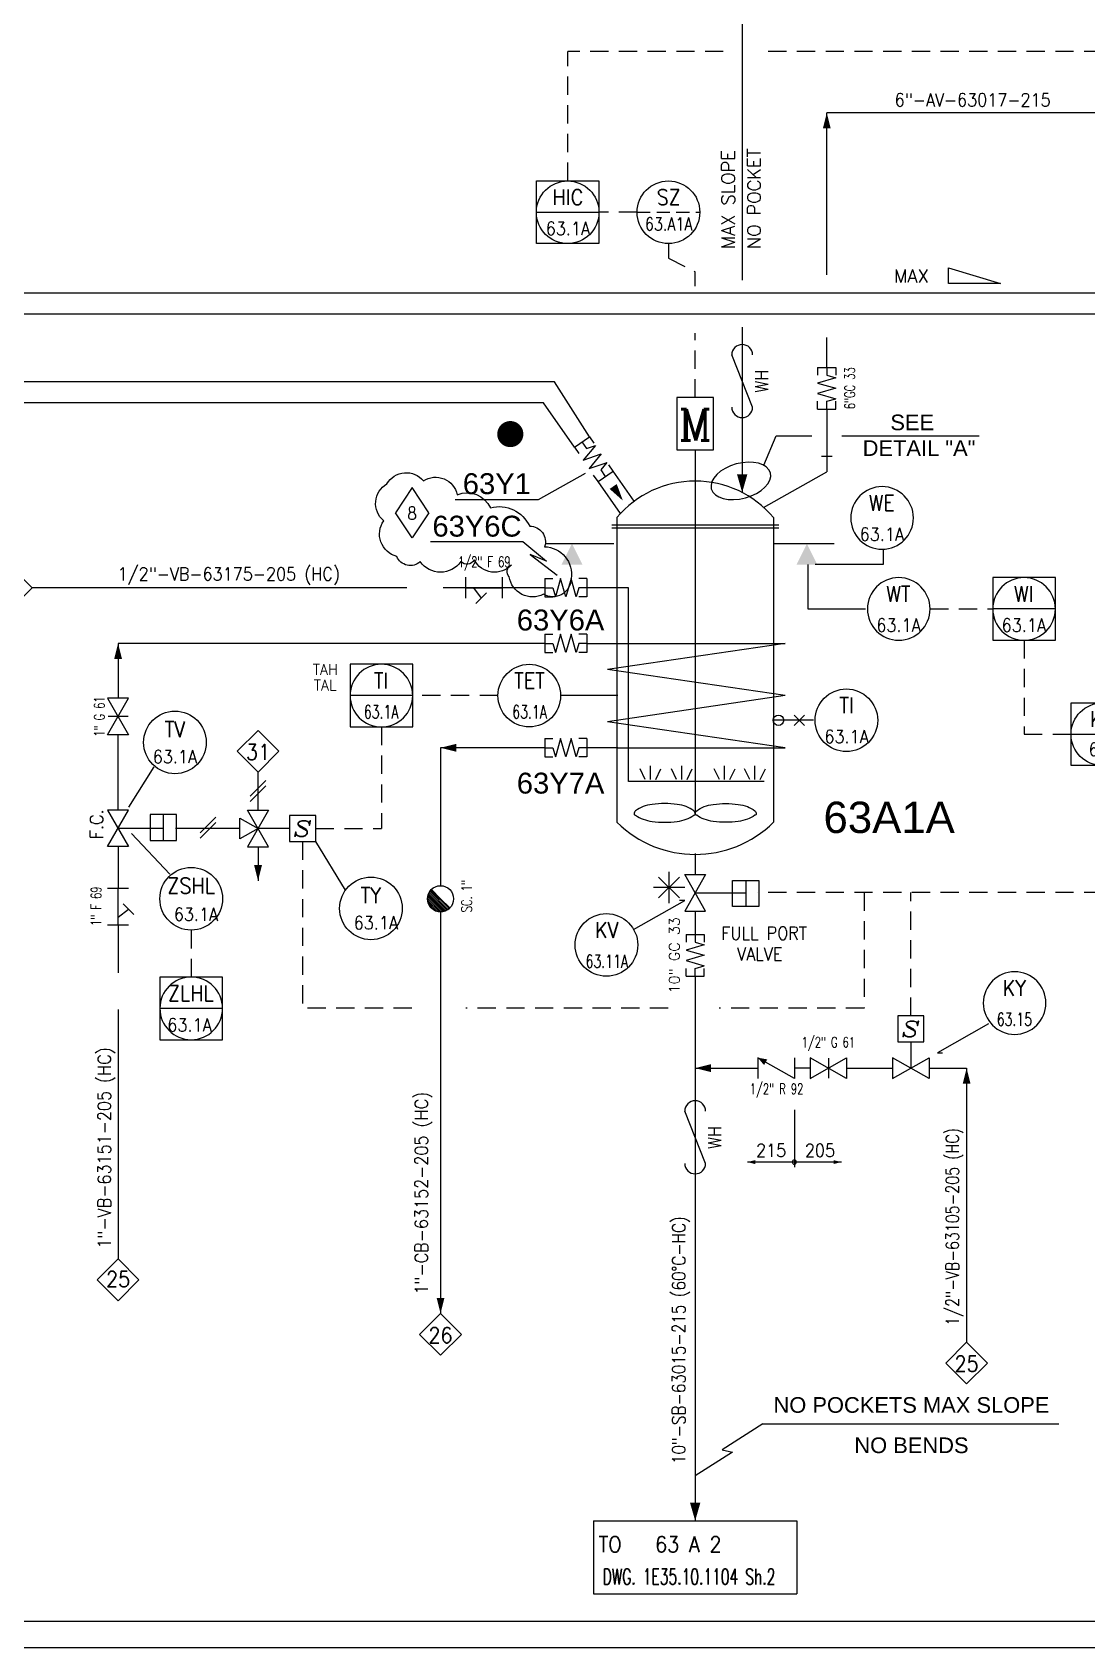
# Model space of a CAD drawing. Extents: x 0 to 119, y 0 to 84.
# Drawn here: x 25.84 to 46.04, y 0 to 30.95 of the extents above; entities that cross this region are included whole.
import ezdxf
from ezdxf.enums import TextEntityAlignment as Align

# ---------------------------------------------------------------- set-up
doc = ezdxf.new("R2010")
doc.units = 0
doc.header["$LTSCALE"] = 0.5
doc.header["$MEASUREMENT"] = 0
for name, pattern in [('DASHED', [0.75, 0.5, -0.25]), ('LP', [2.8, 2, -0.4, 0, -0.4]), ('TRATT2', [1.1, 0.7, -0.4])]:
    doc.linetypes.add(name, pattern=pattern)
doc.layers.get('0').update_dxf_attribs({"linetype": 'CONTINUOUS'})
for name, color, linetype in [('C', 92, 'LP'), ('GREEN', 92, 'CONTINUOUS'), ('NUVOLA', 6, 'CONTINUOUS'), ('PI', 7, 'CONTINUOUS'), ('RED', 1, 'CONTINUOUS'), ('S', 7, 'CONTINUOUS'), ('TRATT2', 5, 'TRATT2'), ('Y', 92, 'CONTINUOUS')]:
    doc.layers.add(name, color=color, linetype=linetype)
doc.styles.add('A2', font='arial.ttf', dxfattribs={"height": 0.6})
doc.styles.add('a3', font='arial.ttf', dxfattribs={"height": 0.3})
doc.styles.add('A4', font='arial.ttf', dxfattribs={"height": 0.4})
doc.styles.add('A6', font='arial.ttf', dxfattribs={"height": 0.6})
doc.styles.add('C6', font='COMPLEX', dxfattribs={"height": 0.6})
doc.styles.add('S', font='ITALIC', dxfattribs={"height": 6})
doc.styles.add('S2', font='SIMPLEX', dxfattribs={"height": 0.2})
doc.styles.add('S25', font='SIMPLEX', dxfattribs={"width": 0.9, "height": 0.25})
doc.styles.add('S25S', font='SIMPLEX', dxfattribs={"width": 0.7, "height": 0.25})
doc.styles.add('S3', font='SIMPLEX', dxfattribs={"width": 0.9, "height": 0.3})
doc.styles.add('S3S', font='SIMPLEX', dxfattribs={"width": 0.7, "height": 0.3})

# ---------------------------------------------------------------- blocks, each defined once
blk = doc.blocks.new('FRECC1', base_point=(19.1, 50.4))
blk.add_solid([(19.1, 50.4), (19.4, 50.475), (19.4, 50.325)])
blk = doc.blocks.new('K', base_point=(6, 22))
for p, q in [((6, 22.2), (6, 21.8)), ((6, 21.8), (6.7, 22.2)), ((6.7, 21.8), (6, 22.2)), ((6.7, 22.2), (6.7, 21.8))]:
    blk.add_line(p, q)
at = {"layer": 'PI', "style": 'S25S', "width": 0.7}
blk.add_attdef('K', text='', height=0.25, dxfattribs=at).set_placement((6.35, 22.3), align=Align.CENTER)
blk = doc.blocks.new('PRESA', base_point=(70, 41))
at = {"layer": 'S'}
for p, q in [((69.75, 41), (69.75, 41.5)), ((69.75, 41.5), (70.25, 41.5)), ((70.25, 41.5), (70.25, 41)), ((70.25, 41), (69.75, 41))]:
    blk.add_line(p, q, dxfattribs=at)
at = {"layer": 'S', "style": 'S', "width": 1.2}
blk.add_attdef('1', text='', height=0.3, dxfattribs=at).set_placement((70, 41.1), align=Align.CENTER)
blk = doc.blocks.new('FLESS')
at = {"layer": 'S'}
for p, q in [((-0.175, 0.8), (-0.175, 0.65)), ((-0.175, 0.8), (0.175, 0.8)), ((0, 0.8), (0, 0.65)), ((0, 0.65), (0.175, 0.6)), ((0.175, 0.8), (0.175, 0.65)), ((0.175, 0.6), (-0.175, 0.5)), ((-0.175, 0.5), (0.175, 0.4)), ((0.175, 0.4), (-0.175, 0.3)), ((-0.175, 0.3), (0.175, 0.2)), ((-0.175, 0), (-0.175, 0.15)), ((-0.175, 0), (0.175, 0)), ((0, 0.15), (0.175, 0.2)), ((0, 0), (0, 0.15)), ((0.175, 0), (0.175, 0.15))]:
    blk.add_line(p, q, dxfattribs=at)
at = {"style": 'S2'}
for tag, p in [('1', (-0.3, 0.4)), ('2', (0.5, 0.4))]:
    blk.add_attdef(tag, text='', height=0.2, rotation=90, dxfattribs=at).set_placement(p, align=Align.CENTER)
blk = doc.blocks.new('MOTOR', base_point=(11.35, 51))
for p, q in [((11, 52), (11.7, 52)), ((11, 51), (11, 52)), ((11.7, 52), (11.7, 51)), ((11.7, 51), (11, 51))]:
    blk.add_line(p, q)
at = {"style": 'C6'}
blk.add_text('M', height=0.6, dxfattribs=at).set_placement((11.351, 51.18), align=Align.CENTER)
blk = doc.blocks.new('COMPUTER')
blk.add_line((-0.6, 0), (0.6, 0))
blk.add_lwpolyline([(-0.6, 0.6), (0.6, 0.6), (0.6, -0.6), (-0.6, -0.6), (-0.6, 0.6)])
blk.add_circle((0, 0), 0.6)
at = {"width": 0.9}
for tag, height, style, p in [('SIGLA', 0.3, 'S3', (0.005, 0.139)), ('NUMERO', 0.25, 'S25', (0.005, -0.436))]:
    blk.add_attdef(tag, text='', height=height, dxfattribs=dict(at, style=style)).set_placement(p, align=Align.CENTER)
at = {"style": 'S2'}
for tag, p in [('3', (0.8, 0.4)), ('4', (0.8, 0.1))]:
    blk.add_attdef(tag, p, '', height=0.2, dxfattribs=at)
blk = doc.blocks.new('LOCALE')
blk.add_circle((0, 0), 0.6)
at = {"width": 0.9}
for tag, height, style, p in [('SIGLA', 0.3, 'S3', (0.005, 0.139)), ('NUMERO', 0.25, 'S25', (0.005, -0.436))]:
    blk.add_attdef(tag, text='', height=height, dxfattribs=dict(at, style=style)).set_placement(p, align=Align.CENTER)
blk = doc.blocks.new('ASTER')
at = {"layer": 'RED'}
for p, q in [((-0.3, 0), (0.3, 0)), ((-0.2, 0.2), (0.2, -0.2)), ((0.2, 0.2), (-0.2, -0.2)), ((0, -0.3), (0, 0.3))]:
    blk.add_line(p, q, dxfattribs=at)
blk = doc.blocks.new('TRACCNEW')
at = {"layer": 'S'}
blk.add_line((0.2, -0.2), (1.2, 0.2), dxfattribs=at)
for centre, start, end in [((0.2, 0), 90, 270), ((1.2, 0), 270, 90)]:
    blk.add_arc(centre, 0.2, start, end, dxfattribs=at)
at = {"layer": 'S', "style": 'S25', "width": 0.9}
for tag, p in [('1', (0.7, 0.3)), ('2', (0.7, -0.5))]:
    blk.add_attdef(tag, text='', height=0.25, dxfattribs=at).set_placement(p, align=Align.CENTER)
blk = doc.blocks.new('LOSAN2', base_point=(64, 56))
for p, q in [((64, 56.7), (67.9, 56.7)), ((64, 55.3), (67.9, 55.3))]:
    blk.add_line(p, q)
at = {"layer": 'S', "style": 'S3', "width": 0.9}
for tag, p in [('1', (64.1, 56.1)), ('2', (64.1, 55.5))]:
    blk.add_attdef(tag, p, '', height=0.3, dxfattribs=at)
blk = doc.blocks.new('FRECC2')
at = {"layer": 'RED'}
blk.add_solid([(0, 0), (0.35, 0.1), (0.35, -0.1)], dxfattribs=at)
blk = doc.blocks.new('G', base_point=(69, 41))
at = {"layer": 'S'}
for p, q in [((69, 41.2), (69, 40.8)), ((69, 40.8), (69.7, 41.2)), ((69.7, 40.8), (69, 41.2)), ((69.348, 41.194), (69.348, 40.807)), ((69.7, 41.2), (69.7, 40.8))]:
    blk.add_line(p, q, dxfattribs=at)
at = {"layer": 'S', "style": 'S2', "width": 0.7}
for p in [(69.349, 41.396), (69.349, 40.502)]:
    blk.add_attdef('G', text='', height=0.2, dxfattribs=at).set_placement(p, align=Align.CENTER)
blk = doc.blocks.new('CAMBCLAS', base_point=(70.2, 40.9))
at = {"layer": 'S'}
for p, q in [((69.3, 41), (71.1, 41)), ((70.2, 41), (70.2, 40.9))]:
    blk.add_line(p, q, dxfattribs=at)
blk.add_circle((70.2, 41), 0.0397, dxfattribs=at)
at = {"layer": 'S', "yscale": 0.5, "zscale": 0.5}
for p, xscale in [((69.3, 41), 0.5), ((71.1, 41), -0.5)]:
    blk.add_blockref('FRECC1', p, dxfattribs=dict(at, xscale=xscale))
at = {"layer": 'S', "style": 'S25', "width": 0.9}
blk.add_attdef('1', text='', height=0.25, dxfattribs=at).set_placement((70, 41.1), align=Align.RIGHT)
blk.add_attdef('2', (70.4, 41.1), '', height=0.25, dxfattribs=at)
blk = doc.blocks.new('R', base_point=(69, 41))
at = {"layer": 'S'}
for p, q in [((69, 41.2), (69, 40.8)), ((69, 40.8), (69.7, 41.2)), ((69.7, 41.2), (69.7, 40.8))]:
    blk.add_line(p, q, dxfattribs=at)
blk.add_solid([(69.7, 41.2), (69.519, 41.167), (69.581, 41.059)], dxfattribs=at)
at = {"layer": 'S', "style": 'S2', "width": 0.7}
for p in [(69.342, 41.396), (69.342, 40.502)]:
    blk.add_attdef('R', text='', height=0.2, dxfattribs=at).set_placement(p, align=Align.CENTER)
blk = doc.blocks.new('FRECC3')
at = {"layer": 'GREEN'}
blk.add_solid([(0, 0), (0.33, 0.0825), (0.33, -0.0825)], dxfattribs=at)
blk = doc.blocks.new('LINEA-S')
at = {"style": 'S25', "width": 0.8}
blk.add_attdef('SER', (0.016, 0.126), '', height=0.25, dxfattribs=at)
at = {"style": 'S25', "flags": 1}
for tag, p, width in [('SLINE', (0.016, -0.303), 0.8), ('DA', (0.016, -0.731), 0.8), ('A', (0.016, -1.16), 0.8), ('FLUIDO', (0.016, -1.588), 0.8), ('DIM', (0.016, -2.017), 0.8), ('CLASSE', (0.016, -2.445), 0.8), ('TEMP', (0.016, -2.874), 0.8), ('BAR', (0, -3.258), 0.8), ('RAT', (0, -3.656), 0.8), ('TRACC', (0, -4.076), 0.9), ('ISOLAM', (0, -4.485), 0.8), ('SPESSORE', (0, -4.913), 0.8)]:
    blk.add_attdef(tag, p, '', height=0.25, dxfattribs=dict(at, width=width))
blk = doc.blocks.new('NOMEN', base_point=(35, 22))
for p, q in [((35, 22.8), (34.6, 22.4)), ((35.4, 22.4), (35, 22.8)), ((34.6, 22.4), (35, 22)), ((35, 22), (35.4, 22.4))]:
    blk.add_line(p, q)
at = {"style": 'S3', "width": 0.9}
blk.add_attdef('1', text='', height=0.3, dxfattribs=at).set_placement((35, 22.236), align=Align.CENTER)
blk = doc.blocks.new('LINEA', base_point=(21, 32))
at = {"layer": 'S', "style": 'S25', "width": 0.9}
blk.add_attdef('LINE', (21, 32.14), '', height=0.25, dxfattribs=at)
blk = doc.blocks.new('KS1')
blk.add_line((-0.35, -0.198), (-0.35, -0.7))
ref = blk.add_blockref('PRESA', (-0.35, -0.198), dxfattribs=dict(xscale=-1))
ref.add_attrib('1', 'S', dxfattribs={"height": 0.3, "style": 'S', "width": 1.2}).set_placement((-0.35, -0.098), align=Align.CENTER)
at = {"xscale": -1}
blk.add_blockref('K', (0, -0.7), dxfattribs=at)
blk = doc.blocks.new('X', base_point=(14, 48))
for p, q in [((14.1, 47.9), (13.9, 48.1)), ((14.1, 48.1), (13.9, 47.9))]:
    blk.add_line(p, q)
blk = doc.blocks.new('LINEA-L')
at = {"layer": 'S', "style": 'S25', "width": 0.9}
blk.add_attdef('LINE', (0, 0.14), '', height=0.25, dxfattribs=at)
blk = doc.blocks.new('*X36')
for p, q in [((42.837, 27.811), (43.189, 28.163)), ((42.857, 27.796), (43.204, 28.143)), ((42.879, 27.782), (43.218, 28.121)), ((42.903, 27.771), (43.229, 28.097)), ((42.929, 27.762), (43.238, 28.071)), ((42.958, 27.755), (43.245, 28.042)), ((42.99, 27.752), (43.248, 28.01)), ((43.027, 27.753), (43.247, 27.973)), ((43.072, 27.763), (43.237, 27.928)), ((43.141, 27.796), (43.204, 27.859))]:
    blk.add_line(p, q)
blk = doc.blocks.new('SC')
for q in [(-0.176, 0.428), (0.176, 0.073)]:
    blk.add_line((0, 0.25), q)
blk.add_circle((0, 0.25), 0.25)
blk.add_arc((0.002, 0.252), 0.25, 135.295, 314.2407)
at = {"rotation": 270}
blk.add_blockref('*X36', (-28, 43.25), dxfattribs=at)
at = {"style": 'S2', "width": 0.7}
for p in [(0.008, 0.715), (0.008, -0.439)]:
    blk.add_attdef('SC', text='', height=0.2, dxfattribs=at).set_placement(p, align=Align.CENTER)
blk = doc.blocks.new('F2')
at = {"layer": 'S'}
for p, q in [((0, 0.2), (0, -0.2)), ((0.7, 0), (0, 0)), ((0.55, 0), (0.4, -0.2)), ((0.7, 0.2), (0.7, -0.2)), ((0.5, -0.3), (0.3, -0.1))]:
    blk.add_line(p, q, dxfattribs=at)
at = {"layer": 'S', "style": 'S2', "width": 0.7}
for p in [(0.342, 0.396), (0.342, -0.534)]:
    blk.add_attdef('F', text='', height=0.2, dxfattribs=at).set_placement(p, align=Align.CENTER)
blk = doc.blocks.new('STRUM', base_point=(33, 38))
blk.add_circle((33, 38), 0.6)
at = {"width": 0.9}
for tag, height, style, p in [('2', 0.3, 'S3', (33, 38.1)), ('1', 0.25, 'S25', (33, 37.6))]:
    blk.add_attdef(tag, text='', height=height, dxfattribs=dict(at, style=style)).set_placement(p, align=Align.CENTER)
blk = doc.blocks.new('STRUMC')
blk.add_line((-0.6, 0), (0.6, 0))
blk.add_lwpolyline([(-0.6, 0.6), (0.6, 0.6), (0.6, -0.6), (-0.6, -0.6), (-0.6, 0.6)])
blk.add_circle((0, 0), 0.6)
at = {"style": 'S3', "width": 0.9}
blk.add_attdef('2', text='', height=0.3, dxfattribs=at).set_placement((0.005, 0.139), align=Align.CENTER)
at = {"style": 'S2'}
for tag, p in [('3', (0.8, 0.4)), ('4', (0.8, 0.1))]:
    blk.add_attdef(tag, p, '', height=0.2, dxfattribs=at)
at = {"layer": 'S', "style": 'S25', "width": 0.9}
blk.add_attdef('1', text='', height=0.25, dxfattribs=at).set_placement((0.005, -0.436), align=Align.CENTER)
blk = doc.blocks.new('TREV', base_point=(31.1, 15.45))
for p, q in [((30.9, 15.8), (31.3, 15.8)), ((31.1, 15.45), (30.9, 15.8)), ((31.3, 15.8), (31.1, 15.45)), ((30.75, 15.65), (30.75, 15.25)), ((30.75, 15.25), (31.45, 15.65)), ((31.45, 15.25), (30.75, 15.65)), ((31.45, 15.65), (31.45, 15.25))]:
    blk.add_line(p, q)
blk = doc.blocks.new('COMPNEU', base_point=(32.45, 18.2))
for p, q in [((32.6, 18.35), (32.3, 18.05)), ((32.7, 18.35), (32.4, 18.05))]:
    blk.add_line(p, q)
blk = doc.blocks.new('RETRO-Q')
at = {"linetype": 'DASHED'}
blk.add_line((-0.6, 0), (0.6, 0), dxfattribs=at)
blk.add_circle((0, 0), 0.6)
at = {"width": 0.9}
for tag, height, style, p in [('SIGLA', 0.3, 'S3', (0.005, 0.139)), ('NUMERO', 0.25, 'S25', (0.005, -0.436))]:
    blk.add_attdef(tag, text='', height=height, dxfattribs=dict(at, style=style)).set_placement(p, align=Align.CENTER)
blk = doc.blocks.new('REV')
at = {"layer": 'GREEN'}
for p, q in [((0, 0.48), (-0.32, 0)), ((0.32, 0), (0, 0.48)), ((0, -0.48), (-0.32, 0)), ((0.32, 0), (0, -0.48))]:
    blk.add_line(p, q, dxfattribs=at)
at = {"layer": 'Y', "color": 7, "style": 'S3', "width": 0.9}
blk.add_attdef('REV', text='', height=0.24, dxfattribs=at).set_placement((0, -0.13), align=Align.CENTER)

msp = doc.modelspace()

# ---------------------------------------------------------------- linework, layer by layer
for p, q in [((54.961, 29.407), (41.061, 29.407)), ((41.061, 26.3), (41.061, 29.407)), ((41.061, 24.528), (41.061, 25.1)), ((41.061, 23.728), (41.061, 22.528)), ((39.853, 22.652), (40.09, 23.219)), ((40.09, 23.219), (40.772, 23.219)), ((41.35, 23.219), (42.263, 23.219)), ((42.263, 23.219), (43.978, 23.219)), ((40.961, 22.828), (41.161, 22.828)), ((39.851, 21.846), (41.061, 22.528)), ((33.471, 21.195), (35.238, 21.195)), ((35.238, 21.195), (35.69, 20.815)), ((42.14, 21.05), (42.14, 20.75)), ((35.69, 20.815), (35.38, 20.944)), ((35.38, 20.944), (35.896, 20.547)), ((40.7, 20.75), (40.7, 19.9)), ((42.14, 20.75), (40.84, 20.75)), ((33.013, 20.306), (25.84, 20.306)), ((35.661, 20.306), (33.713, 20.306)), ((37.261, 20.306), (36.461, 20.306)), ((37.261, 16.596), (37.261, 20.306)), ((40.7, 19.9), (41.8, 19.9)), ((27.484, 19.24), (27.484, 18.19)), ((35.661, 19.24), (27.484, 19.24)), ((36.461, 19.24), (40.261, 19.24)), ((40.261, 19.24), (36.861, 18.74)), ((40.261, 18.24), (36.861, 18.74)), ((37.061, 18.24), (35.961, 18.24)), ((40.261, 18.24), (36.861, 17.74)), ((40.261, 17.24), (36.861, 17.74)), ((40.807, 17.767), (40.037, 17.767)), ((27.484, 16.048), (27.484, 17.49)), ((33.661, 17.24), (33.661, 14.598)), ((35.661, 17.24), (33.661, 17.24)), ((37.061, 17.24), (36.461, 17.24)), ((37.061, 17.24), (40.261, 17.24)), ((28.171, 16.874), (27.684, 16.101)), ((30.165, 16.043), (30.165, 16.773)), ((37.584, 16.634), (37.484, 16.834)), ((37.684, 16.634), (37.684, 16.892)), ((37.784, 16.634), (37.884, 16.834)), ((38.184, 16.634), (38.084, 16.834)), ((38.284, 16.634), (38.284, 16.892)), ((38.384, 16.634), (38.484, 16.834)), ((39.004, 16.634), (38.904, 16.834)), ((39.104, 16.634), (39.104, 16.892)), ((39.204, 16.634), (39.304, 16.834)), ((39.584, 16.634), (39.484, 16.834)), ((39.684, 16.634), (39.684, 16.892)), ((39.784, 16.634), (39.884, 16.834)), ((39.861, 16.596), (37.261, 16.596)), ((28.351, 15.462), (28.351, 15.96)), ((27.484, 15.698), (28.351, 15.698)), ((28.472, 14.818), (27.742, 15.598)), ((29.815, 15.693), (28.584, 15.693)), ((30.769, 15.693), (30.165, 15.693)), ((27.484, 15.348), (27.484, 14.548)), ((30.165, 15.343), (30.165, 14.694)), ((31.842, 14.513), (31.269, 15.443)), ((39.508, 14.698), (39.508, 14.2)), ((38.54, 14.463), (39.508, 14.463)), ((33.661, 14.098), (33.661, 6.401)), ((27.484, 13.848), (27.484, 12.929)), ((27.484, 12.229), (27.484, 7.448)), ((38.54, 11.103), (39.74, 11.103)), ((40.74, 11.103), (40.44, 11.103)), ((41.44, 11.103), (42.32, 11.103)), ((43.02, 11.103), (43.74, 11.103)), ((43.74, 11.103), (43.74, 5.853)), ((39.835, 4.29), (39.059, 3.791)), ((39.835, 4.29), (45.507, 4.29)), ((39.254, 3.748), (38.54, 3.29)), ((39.059, 3.791), (39.254, 3.748)), ((36.59, 2.431), (36.59, 1.031)), ((40.49, 2.431), (40.49, 1.031)), ((118.9, 0), (0, 0))]:
    msp.add_line(p, q)
msp.add_lwpolyline([(44.39, 26.134), (43.39, 26.134), (43.39, 26.434)], close=True)
for points in [[(33.94, 22), (35.54, 22), (36.44, 22.5)], [(37.36, 13.76), (38.34, 14.313), (38.24, 14.313)], [(44.16, 11.95), (43.179, 11.398), (43.279, 11.398)]]:
    msp.add_lwpolyline(points)
msp.add_circle((40.135, 17.767), 0.1)
at = {"extrusion": (0, 0, -1)}
msp.add_ellipse((39.415, 22.353), major_axis=(0.566, 0.152), ratio=0.574482, start_param=-3.141592653589793, end_param=3.141592653589793, dxfattribs=at)
at = {"layer": 'GREEN'}
for p, q in [((50.4, 25.95), (4.9, 25.95)), ((50.192, 25.55), (4.9, 25.55)), ((35.844, 24.25), (4.9, 24.25)), ((36.515, 23.199), (35.844, 24.25)), ((35.636, 23.85), (4.9, 23.85)), ((36.226, 23.001), (35.636, 23.85)), ((38.54, 22.95), (38.54, 15.972)), ((37.11, 21.729), (36.679, 22.341)), ((37.373, 21.964), (36.968, 22.539)), ((40.14, 21.504), (36.94, 21.504)), ((40.14, 21.45), (36.94, 21.45)), ((37.04, 21.65), (37.04, 15.813)), ((40.04, 21.65), (40.04, 15.813))]:
    msp.add_line(p, q, dxfattribs=at)
for points in [[(36.98, 21.15), (35.68, 21.15)], [(41.2, 21.15), (40.04, 21.15)]]:
    msp.add_lwpolyline(points, dxfattribs=at)
for points in [[(38.54, 15.972, 0.223835), (38.511, 16.034, 0.09039), (38.369, 16.113, 0.047218), (38.195, 16.155, 0.03518), (37.955, 16.172, 0.03518), (37.716, 16.155, 0.047218), (37.542, 16.113, 0.09039), (37.399, 16.034, 0.223835), (37.37, 15.972, 0.426049), (37.399, 15.951, 0.09039), (37.542, 15.871, 0.047218), (37.716, 15.83, 0.03518), (37.955, 15.813, 0.03518), (38.195, 15.83, 0.047218), (38.369, 15.871, 0.09039), (38.511, 15.951, 0.426049)], [(38.54, 15.972, -0.223835), (38.57, 16.034, -0.09039), (38.712, 16.113, -0.047218), (38.886, 16.155, -0.03518), (39.125, 16.172, -0.03518), (39.365, 16.155, -0.047218), (39.539, 16.113, -0.09039), (39.681, 16.034, -0.223835), (39.71, 15.972, -0.426049), (39.681, 15.951, -0.09039), (39.539, 15.871, -0.047218), (39.365, 15.83, -0.03518), (39.125, 15.813, -0.03518), (38.886, 15.83, -0.047218), (38.712, 15.871, -0.09039), (38.57, 15.951, -0.426049)]]:
    msp.add_lwpolyline(points, format="xyb", close=True, dxfattribs=at)
for centre, radius, start, end in [((38.54, 20.393), 1.957, 39.9662, 140.0338), ((38.54, 17.334), 2.136, 225.397, 314.603)]:
    msp.add_arc(centre, radius, start, end, dxfattribs=at)
for points in [[(36.18, 21.15), (36.38, 20.75), (35.98, 20.75)], [(40.68, 21.15), (40.88, 20.75), (40.48, 20.75)]]:
    msp.add_solid(points, dxfattribs=at)
at = {"layer": 'NUVOLA'}
msp.add_lwpolyline([(35.656, 21.092, -0.456086), (36.161, 20.481, -0.585636), (35.631, 20.183, -0.520567), (34.978, 20.515, -0.520567), (35.019, 20.746, -0.520567), (34.307, 20.84, -0.520567), (34.05, 20.806, -0.520567), (33.271, 20.806, -0.520567), (32.821, 20.906, -0.520567), (32.572, 21.59, -0.520567), (32.634, 22.296, -0.520567), (33.334, 22.357, -0.520567), (33.983, 22.088, -0.400425), (34.618, 21.839, -0.36101), (35.369, 21.485, -0.520567)], format="xyb", close=True, dxfattribs=at)
at = {"layer": 'RED'}
for p, q in [((39.44, 37.075), (39.44, 26.2)), ((39.44, 25.3), (39.44, 22.131)), ((38.54, 15.213), (38.54, 14.813)), ((38.54, 14.113), (38.54, 13.665)), ((38.54, 12.865), (38.54, 2.431)), ((118.4, 0.5), (0.5, 0.5))]:
    msp.add_line(p, q, dxfattribs=at)
at = {"layer": 'RED', "const_width": 0.25}
msp.add_lwpolyline([(34.873, 23.25, 1), (35.123, 23.25, 1)], format="xyb", close=True, dxfattribs=at)
at = {"layer": 'S'}
msp.add_line((40.44, 10.303), (40.44, 9.203), dxfattribs=at)
at = {"layer": 'TRATT2'}
for p, q in [((36.097, 28.1), (36.097, 30.58)), ((39.079, 30.58), (36.097, 30.58)), ((46.34, 30.58), (39.86, 30.58)), ((37.428, 27.5), (36.697, 27.5)), ((38.028, 26.9), (38.028, 26.619)), ((38.028, 26.619), (38.54, 26.359)), ((38.54, 26.081), (38.54, 26.359)), ((38.54, 23.95), (38.54, 25.185)), ((43.04, 19.9), (44.24, 19.9)), ((44.84, 19.3), (44.84, 17.5)), ((34.761, 18.24), (33.128, 18.24)), ((32.528, 17.64), (32.528, 15.693)), ((44.84, 17.5), (45.74, 17.5)), ((31.269, 15.693), (32.528, 15.693)), ((31.019, 15.443), (31.019, 12.249)), ((46.34, 14.467), (39.74, 14.467)), ((41.776, 14.467), (41.776, 12.249)), ((42.67, 12.105), (42.67, 14.467)), ((28.884, 13.748), (28.884, 12.848)), ((33.112, 12.249), (31.019, 12.249)), ((38.022, 12.249), (34.144, 12.249)), ((41.776, 12.249), (38.998, 12.249))]:
    msp.add_line(p, q, dxfattribs=at)

# ---------------------------------------------------------------- block references
ref = msp.add_blockref('LINEA', (41.602, 29.388))
ref.add_attrib('LINE', '6"-AV-63017-215', (42.361, 29.528), dxfattribs={"layer": 'S', "height": 0.25, "style": 'S25', "width": 0.9})
for name, p, rotation in [('FRECC1', (41.061, 29.407), 270), ('FLESS', (36.823, 22.44), 34.47648103674454), ('FRECC3', (37.155, 21.974), 124.3208109242214), ('FRECC2', (39.44, 22.131), 90), ('FLESS', (35.661, 20.306), 270), ('FRECC1', (27.484, 19.24), 270), ('FLESS', (35.661, 19.24), 270), ('FLESS', (35.661, 17.24), 270), ('PRESA', (39.257, 14.449), 269.9999999999999), ('FRECC1', (33.661, 6.401), 90), ('FRECC2', (38.54, 2.431), 90)]:
    msp.add_blockref(name, p, dxfattribs=dict(rotation=rotation))
ref = msp.add_blockref('LINEA-L', (39.436, 27.246), dxfattribs=dict(rotation=90))
ref.add_attrib('LINE', 'MAX SLOPE', (39.297, 26.796), dxfattribs={"layer": 'S', "height": 0.25, "rotation": 90, "style": 'S25'})
ref = msp.add_blockref('LINEA-L', (39.934, 27.246), dxfattribs=dict(rotation=90))
ref.add_attrib('LINE', 'NO POCKET', (39.794, 26.796), dxfattribs={"layer": 'S', "height": 0.25, "rotation": 90, "style": 'S25'})
for name, p, values in [('COMPUTER', (36.097, 27.5), {'SIGLA': 'HIC', 'NUMERO': '63.1A'}), ('REV', (33.116, 21.744), {'REV': '8'}), ('LOCALE', (41.436, 17.767), {'SIGLA': 'TI', 'NUMERO': '63.1A'}), ('FLESS', (38.54, 12.865), {'1': '10" GC 33'}), ('NOMEN', (33.661, 5.601), {'1': '26'})]:
    msp.add_blockref(name, p).add_auto_attribs(values)
ref = msp.add_blockref('RETRO-Q', (38.028, 27.5))
ref.add_attrib('SIGLA', 'SZ', dxfattribs={"height": 0.3, "style": 'S3', "width": 0.9}).set_placement((38.033, 27.639), align=Align.CENTER)
ref.add_attrib('NUMERO', '63.A1A', dxfattribs={"height": 0.25, "style": 'S25', "width": 0.8}).set_placement((38.033, 27.15), align=Align.CENTER)
ref = msp.add_blockref('LINEA-L', (42.799, 26.011))
ref.add_attrib('LINE', 'MAX', (42.349, 26.151), dxfattribs={"layer": 'S', "height": 0.25, "style": 'S25'})
at = {"rotation": 90}
for name, p, values in [('TRACCNEW', (39.44, 23.566), {'2': 'WH'}), ('LINEA-L', (27.484, 7.648), {'LINE': '1"-VB-63151-205 (HC)'}), ('LINEA-L', (33.56, 6.766), {'LINE': '1"-CB-63152-205 (HC)'}), ('TRACCNEW', (38.54, 9.078), {'2': 'WH'})]:
    msp.add_blockref(name, p, dxfattribs=at).add_auto_attribs(values)
ref = msp.add_blockref('FLESS', (41.061, 23.728))
ref.add_attrib('1', '6"GC 33', dxfattribs={"height": 0.2, "rotation": 90, "style": 'S2', "width": 0.7}).set_placement((41.601, 24.128), align=Align.CENTER)
ref = msp.add_blockref('LOCALE', (42.121, 21.643), dxfattribs=dict(xscale=-1))
ref.add_attrib('SIGLA', 'WE', dxfattribs={"height": 0.3, "style": 'S3', "width": 0.9}).set_placement((42.116, 21.782), align=Align.CENTER)
ref.add_attrib('NUMERO', '63.1A', dxfattribs={"height": 0.25, "style": 'S25', "width": 0.9}).set_placement((42.116, 21.207), align=Align.CENTER)
ref = msp.add_blockref('LINEA-L', (27.922, 20.306))
ref.add_attrib('LINE', '1/2"-VB-63175-205 (HC)', (27.472, 20.446), dxfattribs={"layer": 'S', "height": 0.25, "style": 'S25', "width": 0.9})
ref = msp.add_blockref('F2', (34.84, 20.306), dxfattribs=dict(xscale=-1))
ref.add_attrib('F', '1/2" F 69', dxfattribs={"layer": 'S', "height": 0.2, "style": 'S2', "width": 0.7}).set_placement((34.499, 20.702), align=Align.CENTER)
ref = msp.add_blockref('NOMEN', (25.44, 19.906), dxfattribs=dict(xscale=-1))
ref.add_attrib('1', '25', dxfattribs={"height": 0.3, "style": 'S3', "width": 0.9}).set_placement((25.44, 20.142), align=Align.CENTER)
ref = msp.add_blockref('LOCALE', (42.44, 19.9), dxfattribs=dict(xscale=-1))
ref.add_attrib('SIGLA', 'WT', dxfattribs={"height": 0.3, "style": 'S3', "width": 0.9}).set_placement((42.435, 20.039), align=Align.CENTER)
ref.add_attrib('NUMERO', '63.1A', dxfattribs={"height": 0.25, "style": 'S25', "width": 0.9}).set_placement((42.435, 19.464), align=Align.CENTER)
ref = msp.add_blockref('COMPUTER', (44.84, 19.9), dxfattribs=dict(xscale=-1))
ref.add_attrib('SIGLA', 'WI', dxfattribs={"height": 0.3, "style": 'S3', "width": 0.9}).set_placement((44.835, 20.039), align=Align.CENTER)
ref.add_attrib('NUMERO', '63.1A', dxfattribs={"height": 0.25, "style": 'S25', "width": 0.9}).set_placement((44.835, 19.464), align=Align.CENTER)
ref = msp.add_blockref('COMPUTER', (32.528, 18.24), dxfattribs=dict(xscale=-1))
ref.add_attrib('SIGLA', 'TI', dxfattribs={"height": 0.3, "style": 'S3', "width": 0.9}).set_placement((32.523, 18.379), align=Align.CENTER)
ref.add_attrib('NUMERO', '63.1A', dxfattribs={"height": 0.25, "style": 'S25', "width": 0.7}).set_placement((32.523, 17.804), align=Align.CENTER)
ref.add_attrib('3', 'TAH', (31.214, 18.64), dxfattribs={"height": 0.2, "style": 'S2'})
ref.add_attrib('4', 'TAL', (31.233, 18.34), dxfattribs={"height": 0.2, "style": 'S2'})
ref = msp.add_blockref('LOCALE', (35.361, 18.24))
ref.add_attrib('SIGLA', 'TET', dxfattribs={"height": 0.3, "style": 'S3', "width": 0.9}).set_placement((35.366, 18.379), align=Align.CENTER)
ref.add_attrib('NUMERO', '63.1A', dxfattribs={"height": 0.25, "style": 'S25', "width": 0.7}).set_placement((35.366, 17.804), align=Align.CENTER)
ref = msp.add_blockref('G', (27.484, 17.49), dxfattribs=dict(xscale=-1, rotation=270))
ref.add_attrib('G', '1" G 61', dxfattribs={"layer": 'S', "height": 0.2, "rotation": 90, "style": 'S2', "width": 0.7}).set_placement((27.224, 17.839), align=Align.CENTER)
ref = msp.add_blockref('COMPUTER', (46.34, 17.5))
ref.add_attrib('SIGLA', 'KC', dxfattribs={"height": 0.3, "style": 'S3', "width": 0.9}).set_placement((46.346, 17.639), align=Align.CENTER)
ref.add_attrib('NUMERO', '63.1 ', dxfattribs={"height": 0.25, "style": 'S25', "width": 0.9}).set_placement((46.491, 17.083), align=Align.CENTER)
ref = msp.add_blockref('STRUM', (28.573, 17.344))
ref.add_attrib('2', 'TV', dxfattribs={"height": 0.3, "style": 'S3', "width": 0.9}).set_placement((28.573, 17.444), align=Align.CENTER)
ref.add_attrib('1', '63.1A', dxfattribs={"layer": 'S', "height": 0.25, "style": 'S25', "width": 0.9}).set_placement((28.573, 16.944), align=Align.CENTER)
at = {"xscale": -1}
for name, p in [('X', (40.536, 17.767)), ('ASTER', (38.04, 14.563))]:
    msp.add_blockref(name, p, dxfattribs=at)
ref = msp.add_blockref('NOMEN', (30.165, 16.773), dxfattribs=dict(xscale=-1))
ref.add_attrib('1', '31', dxfattribs={"height": 0.3, "style": 'S3', "width": 0.9}).set_placement((30.165, 17.009), align=Align.CENTER)
for name, p in [('FRECC1', (33.661, 17.24)), ('KS1', (43.02, 11.803))]:
    msp.add_blockref(name, p)
for name, p, rotation in [('COMPNEU', (30.165, 16.361), 270), ('K', (27.484, 15.348), 270), ('PRESA', (28.1, 15.711), 270), ('COMPNEU', (29.204, 15.658), 270), ('FRECC1', (30.165, 14.694), 270), ('K', (38.54, 14.813), 90), ('FRECC1', (38.54, 11.103), 180), ('FRECC1', (43.74, 11.103), 90)]:
    msp.add_blockref(name, p, dxfattribs=dict(at, rotation=rotation))
ref = msp.add_blockref('LINEA', (26.807, 15.492), dxfattribs=dict(xscale=-1, rotation=270))
ref.add_attrib('LINE', 'F.C.', (27.196, 15.492), dxfattribs={"layer": 'S', "height": 0.25, "rotation": 90, "style": 'S25', "width": 0.9})
at = {"xscale": -1, "yscale": -1, "rotation": 270}
msp.add_blockref('TREV', (30.165, 15.693), dxfattribs=at)
ref = msp.add_blockref('PRESA', (31.019, 15.443), dxfattribs=dict(xscale=-1))
ref.add_attrib('1', 'S', dxfattribs={"height": 0.3, "style": 'S', "width": 1.2}).set_placement((31.019, 15.543), align=Align.CENTER)
ref = msp.add_blockref('STRUM', (28.884, 14.348))
ref.add_attrib('2', 'ZSHL', dxfattribs={"height": 0.3, "style": 'S3', "width": 0.9}).set_placement((28.884, 14.448), align=Align.CENTER)
ref.add_attrib('1', ' 63.1A', dxfattribs={"layer": 'S', "height": 0.25, "style": 'S25', "width": 0.9}).set_placement((28.899, 13.926), align=Align.CENTER)
ref = msp.add_blockref('STRUM', (32.328, 14.163))
ref.add_attrib('2', 'TY', dxfattribs={"height": 0.3, "style": 'S3', "width": 0.9}).set_placement((32.328, 14.263), align=Align.CENTER)
ref.add_attrib('1', ' 63.1A', dxfattribs={"layer": 'S', "height": 0.25, "style": 'S25', "width": 0.9}).set_placement((32.344, 13.763), align=Align.CENTER)
ref = msp.add_blockref('SC', (33.661, 14.098))
ref.add_attrib('SC', 'SC. 1"', dxfattribs={"height": 0.2, "rotation": 90, "style": 'S2', "width": 0.7}).set_placement((34.261, 14.398), align=Align.CENTER)
ref = msp.add_blockref('LOCALE', (36.84, 13.463))
ref.add_attrib('SIGLA', 'KV', dxfattribs={"height": 0.3, "style": 'S3', "width": 0.9}).set_placement((36.846, 13.602), align=Align.CENTER)
ref.add_attrib('NUMERO', '63.11A', dxfattribs={"height": 0.25, "style": 'S25S', "width": 0.7}).set_placement((36.846, 13.026), align=Align.CENTER)
ref = msp.add_blockref('STRUMC', (28.884, 12.248), dxfattribs=dict(xscale=-1))
ref.add_attrib('2', 'ZLHL', dxfattribs={"height": 0.3, "style": 'S3', "width": 0.9}).set_placement((28.878, 12.387), align=Align.CENTER)
ref.add_attrib('1', '63.1A', dxfattribs={"layer": 'S', "height": 0.25, "style": 'S25', "width": 0.9}).set_placement((28.851, 11.807), align=Align.CENTER)
ref = msp.add_blockref('LOCALE', (44.66, 12.35), dxfattribs=dict(xscale=-1))
ref.add_attrib('SIGLA', 'KY', dxfattribs={"height": 0.3, "style": 'S3', "width": 0.9}).set_placement((44.655, 12.49), align=Align.CENTER)
ref.add_attrib('NUMERO', '63.15', dxfattribs={"height": 0.25, "style": 'S25S', "width": 0.7}).set_placement((44.655, 11.914), align=Align.CENTER)
ref = msp.add_blockref('G', (41.44, 11.103), dxfattribs=dict(xscale=-1))
ref.add_attrib('G', '1/2" G 61', dxfattribs={"layer": 'S', "height": 0.2, "style": 'S2', "width": 0.7}).set_placement((41.091, 11.499), align=Align.CENTER)
ref = msp.add_blockref('R', (40.44, 11.103), dxfattribs=dict(xscale=-1))
ref.add_attrib('R', '1/2" R 92', dxfattribs={"layer": 'S', "height": 0.2, "style": 'S2', "width": 0.7}).set_placement((40.099, 10.606), align=Align.CENTER)
ref = msp.add_blockref('LINEA-S', (43.253, 6.153), dxfattribs=dict(xscale=-1, rotation=270))
ref.add_attrib('SER', '1/2"-VB-63105-205 (HC)', (43.593, 6.169), dxfattribs={"height": 0.25, "rotation": 90, "style": 'S25', "width": 0.8})
ref = msp.add_blockref('CAMBCLAS', (40.44, 9.203), dxfattribs=dict(xscale=-1))
ref.add_attrib('1', '205', dxfattribs={"layer": 'S', "height": 0.25, "style": 'S25', "width": 0.9}).set_placement((41.219, 9.403), align=Align.RIGHT)
ref.add_attrib('2', '215', (39.705, 9.403), dxfattribs={"layer": 'S', "height": 0.25, "style": 'S25', "width": 0.9})
ref = msp.add_blockref('LINEA', (38.49, 7.553), dxfattribs=dict(xscale=-1, rotation=90))
ref.add_attrib('LINE', '10"-SB-63015-215 (60°C-HC)', (38.351, 3.52), dxfattribs={"layer": 'S', "height": 0.25, "rotation": 90, "style": 'S25', "width": 0.85})
ref = msp.add_blockref('NOMEN', (27.484, 7.448), dxfattribs=dict(rotation=180))
ref.add_attrib('1', '25', dxfattribs={"height": 0.3, "style": 'S3', "width": 0.9}).set_placement((27.484, 6.911), align=Align.CENTER)
ref = msp.add_blockref('NOMEN', (43.74, 5.053), dxfattribs=dict(xscale=-1))
ref.add_attrib('1', '25', dxfattribs={"height": 0.3, "style": 'S3', "width": 0.9}).set_placement((43.74, 5.29), align=Align.CENTER)
ref = msp.add_blockref('LOSAN2', (36.59, 1.731))
ref.add_attrib('1', 'TO   63 A 2', (36.69, 1.831), dxfattribs={"layer": 'S', "height": 0.3, "style": 'S3', "width": 0.9})
ref.add_attrib('2', 'DWG. 1E35.10.1104 Sh.2', (36.767, 1.211), dxfattribs={"layer": 'S', "height": 0.3, "style": 'S3S', "width": 0.65})
at = {"layer": 'GREEN', "xscale": -1}
msp.add_blockref('MOTOR', (38.54, 22.95), dxfattribs=at)
at = {"layer": 'S'}
ref = msp.add_blockref('F2', (27.484, 14.548), dxfattribs=dict(at, xscale=-1, rotation=90))
ref.add_attrib('F', '1" F 69', dxfattribs={"height": 0.2, "rotation": 90, "style": 'S2', "width": 0.7}).set_placement((27.162, 14.206), align=Align.CENTER)

# ---------------------------------------------------------------- texts
at = {"style": 'S25', "width": 0.9}
for s, p in [('FULL PORT', (39.04, 13.563)), ('VALVE', (39.343, 13.164))]:
    msp.add_text(s, height=0.25, dxfattribs=at).set_placement(p)
at = {"layer": 'C', "color": 0, "style": 'A2'}
for s, p in [('SEE ', (43.234, 23.324)), ('DETAIL "A"', (43.909, 22.832))]:
    msp.add_text(s, height=0.3, dxfattribs=at).set_placement(p, align=Align.RIGHT)
at = {"layer": 'GREEN'}
for s, height, style, p in [('63Y1', 0.4, 'A4', (34.74, 22.1)), ('63Y6C', 0.4, 'A4', (34.36, 21.286)), ('63Y6A', 0.4, 'A4', (35.961, 19.488)), ('63Y7A', 0.4, 'A4', (35.961, 16.363)), ('NO POCKETS MAX SLOPE', 0.3, 'a3', (42.683, 4.5)), ('NO BENDS', 0.3, 'a3', (42.683, 3.728))]:
    msp.add_text(s, height=height, dxfattribs=dict(at, style=style)).set_placement(p, align=Align.CENTER)
at = {"layer": 'Y', "style": 'A6'}
msp.add_text('63A1A', height=0.6, dxfattribs=at).set_placement((43.514, 15.608), align=Align.RIGHT)

doc.saveas('drawing.dxf')
